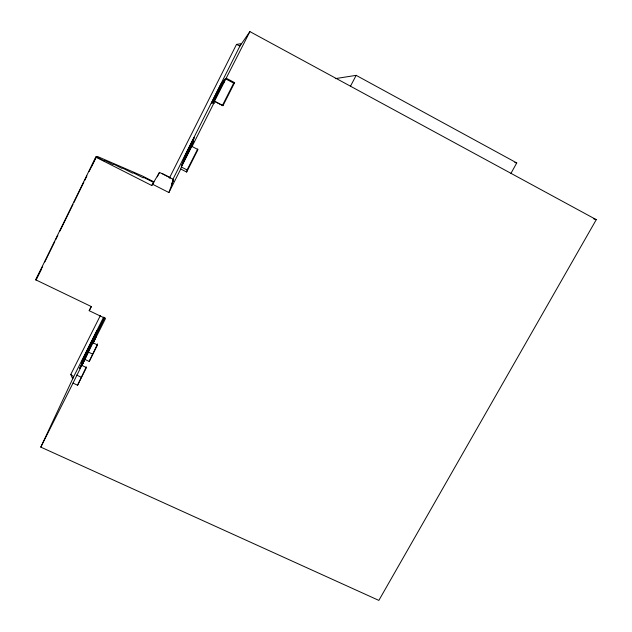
<?xml version="1.0" encoding="UTF-8"?>
<svg xmlns="http://www.w3.org/2000/svg" width="632" height="632" viewBox="0 0 632 632"><rect width="100%" height="100%" fill="white"/><g stroke="black" fill="none" stroke-linecap="round" stroke-linejoin="round"><path stroke-width="0.95" d="M186.653 172.046L197.99 149.571L192.073 146.505L192.389 145.155L181.384 167.022L180.744 169.013L186.653 172.046L187.119 169.961L197.69 149.002M223.602 83.25L224.589 79.569M152.446 184.181L168.91 192.539L173.658 179.599L159.493 172.378L151.775 185.516L95.764 157.107L35.724 279.81L91.261 306.536L89.191 310.683L105.512 318.528L93.236 342.915L97.541 344.961L89.223 361.457L84.933 359.426L81.907 365.438L86.466 367.587L77.562 385.236L73.012 383.111L40.803 447.116L378.852 600.4L596.276 219.652L249.893 31.6L239.915 46.049L172.67 179.804M89.223 361.457L97.557 343.895M77.562 385.236L86.3 366.868M93.236 342.915L96.364 335.995L73.012 383.111M104.873 317.327L79.687 368.385L86.71 353.075L104.391 317.778M81.907 365.438L85.336 357.902M88.298 351.25L97.755 330.852L96.088 334.178M84.933 359.426L88.282 352.056L92.454 354.031M40.803 447.116L73.66 376.719L103.64 317.098M41.349 269.042L35.724 279.81M41.783 268.158L42.652 266.38M44.825 261.956L54.794 241.574M55.663 239.797L57.836 235.365M60.001 230.933L73.012 204.349M73.881 202.58L83.851 182.198M84.72 180.42L86.892 175.996M89.057 171.564L96.159 157.305L97.581 156.538L141.971 175.791L153.947 181.874L151.775 185.516M91.648 166.271L96.261 156.839L104.248 160.883L104.951 160.449L113.065 164.573L113.634 164.162L122.11 168.46L122.561 168.073L132.609 173.176L133.068 172.702L143.219 177.853L143.606 177.355L153.608 182.435M36.119 279.992L41.001 270.006L40.614 269.817M186.519 152.604L183.083 160.567L193.748 139.356L194.221 137.349L186.519 152.604L188.297 152.13M214.548 96.846L211.309 103.364L211.744 103.577L222.622 81.947L221.635 82.824L214.548 96.846L216.247 96.633M157.289 176.786L159.493 172.378M91.909 340.727L81.623 362.302L97.138 330.433L92.849 338.855M70.768 374.476L73.66 376.719L72.641 378.694L70.768 374.476L100.385 315.51M169.329 178.2L236.51 44.414L241.084 43.663L239.915 46.049L236.51 44.414M171.446 183.999L173.658 179.599L172.797 181.258M212.613 102.708L223.957 80.153L225.268 78.945L213.205 102.913L212.613 102.708L214.145 103.522M226.398 78.281L234.606 82.65L222.978 105.686L214.446 101.31L249.893 31.6M168.91 192.539L180.744 169.013M192.073 146.505L214.785 101.365L222.978 105.686M222.401 105.505L233.682 83.14L234.606 82.65M350.483 86.213L356.156 75.35L516.747 162.93L510.972 173.342M89.191 310.683L91.482 306.425M95.764 157.107L96.261 156.839M335.323 78.629L356.156 75.35M514.819 162.543L516.747 162.93M593.464 218.791L596.276 219.652M76.685 375.1L81.109 377.17M181.384 167.022L187.119 169.961M162.274 173.547L170.672 177.884M225.719 78.897L233.682 83.14M192.689 140.351L193.985 141.442M193.574 140.565L192.981 143.132L181.329 166.295L182.601 162.377L193.574 140.565"/></g></svg>
